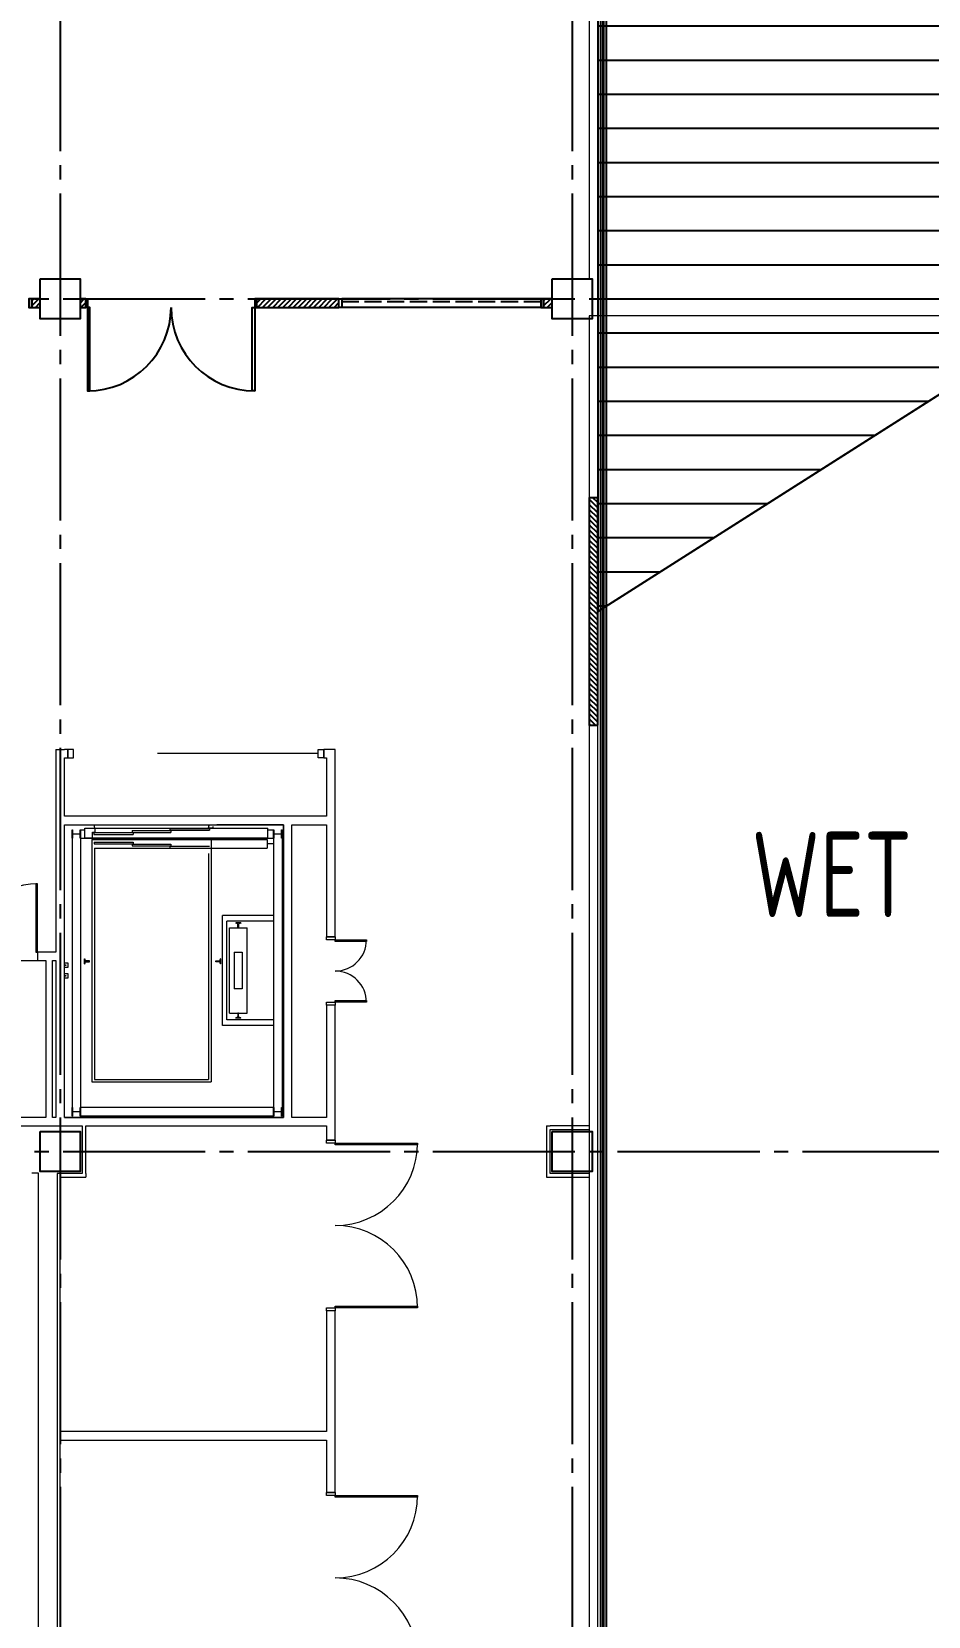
# Model space of a CAD drawing. Extents: x -18489 to 195597, y -1599 to 112111.
# Drawn here: x 850 to 2426, y 5182 to 7970 of the extents above; entities that cross this region are included whole.
import ezdxf
from ezdxf.enums import TextEntityAlignment as Align

# ---------------------------------------------------------------- set-up
doc = ezdxf.new("R2010")
doc.units = 0
doc.header["$LTSCALE"] = 100
for name, pattern in [('X-S-FAB-L10$0$COL-CEN-LIN', [3.25, 2.5, -0.25, 0.25, -0.25]), ('X-S-FAB-L10$0$HIDDEN', [0.4, 0.3, -0.1]), ('X-S-FAB-L10$0$TAI_虛線', [5.644, 2.822, -2.822])]:
    doc.linetypes.add(name, pattern=pattern)
for name, color, linetype in [('188K-SM-03-F10-ARCH-PA-Y2257103$0$K-AREA', 53, 'Continuous'), ('188K-SM-03-F10-ARCH-PA-Y2257103$0$K-AREA-細區', 53, 'Continuous'), ('188K-SM-03-F10-ARCH-PA-Y2257103$0$K-TXT', 53, 'Continuous'), ('188K-SM-03-F10-ARCH-PA-Y2257103$0$K-岩棉 2hr 7.5-單抗', 53, 'Continuous'), ('X-S-FAB-L10$0$0-DIM-TXT', 8, 'Continuous'), ('X-S-FAB-L10$0$A-WALL-EX', 8, 'Continuous'), ('X-S-FAB-L10$0$A-WALL-IN', 8, 'Continuous'), ('X-S-FAB-L10$0$BLOCK', 8, 'Continuous'), ('X-S-FAB-L10$0$CCL', 8, 'X-S-FAB-L10$0$COL-CEN-LIN'), ('X-S-FAB-L10$0$COL-S', 8, 'Continuous'), ('X-S-FAB-L10$0$DIM-SEC', 8, 'Continuous'), ('X-S-FAB-L10$0$Door', 8, 'Continuous'), ('X-S-FAB-L10$0$DW_Frame', 8, 'Continuous'), ('X-S-FAB-L10$0$L10_33_ELV', 8, 'Continuous'), ('X-S-FAB-L10$0$L10_33_SIAGE1', 8, 'Continuous'), ('X-S-FAB-L10$0$L10_33_SIAGE3', 8, 'Continuous'), ('X-S-FAB-L10$0$L10_33_STEEL2', 8, 'Continuous'), ('X-S-FAB-L10$0$PEN4', 8, 'Continuous'), ('X-S-FAB-L10$0$S-FNDN', 8, 'Continuous'), ('X-S-FAB-L10$0$S-SLAB-SHOW', 8, 'Continuous'), ('X-S-FAB-L10$0$WALL_188K_IN', 8, 'Continuous'), ('X-S-FAB-L10$0$WIN', 8, 'Continuous'), ('X-S-FAB-L10$0$WIN-S', 8, 'Continuous')]:
    doc.layers.add(name, color=color, linetype=linetype)
doc.styles.add('188K-SM-03-F10-ARCH-PA-Y2257103$0$AA-TXT', font='isocp.shx', dxfattribs={"width": 0.8, "bigfont": 'chineset.shx'})
doc.styles.add('X-S-FAB-L10$0$CHINA', font='simplex.shx', dxfattribs={"width": 0.75, "bigfont": 'chineset.shx'})
doc.styles.add('X-S-FAB-L10$0$Standard', font='', dxfattribs={"width": 0.8})
doc.styles.add('X-S-FAB-L10$0$TG_NOTE_TEXT', font='simplex.shx', dxfattribs={"width": 0.75, "bigfont": 'chineset.shx'})
doc.styles.get('X-S-FAB-L10$0$Standard').set_extended_font_data('Microsoft JhengHei')

# ---------------------------------------------------------------- blocks, each defined once
blk = doc.blocks.new('X-S-FAB-L10$0$FAB2-L05')
at = {"layer": 'X-S-FAB-L10$0$CCL'}
for p, q in [((-25260, 11005), (-25260, 0)), ((-24360, 11005), (-24360, 0)), ((-26880, 8220), (1210, 8220)), ((-26880, 6720), (1210, 6720))]:
    blk.add_line(p, q, dxfattribs=at)
at = {"layer": 'X-S-FAB-L10$0$COL-S'}
for points in [[(-25295, 8255), (-25225, 8255), (-25225, 8185), (-25295, 8185)], [(-24395, 8255), (-24325, 8255), (-24325, 8185), (-24395, 8185)], [(-25295, 6755), (-25225, 6755), (-25225, 6685), (-25295, 6685)], [(-24395, 6755), (-24325, 6755), (-24325, 6685), (-24395, 6685)]]:
    blk.add_lwpolyline(points, close=True, dxfattribs=at)
blk = doc.blocks.new('*U224')
blk.add_lwpolyline([(0, 0.5), (23.984, 0.5), (24.291, 0.09), (24.291, 0.3), (24.291, 0.818), (24.533, 0.5, 0.234256), (24.534, 0.5), (48.582, 0.5)], format="xyb")
blk = doc.blocks.new('X-S-FAB-L10$0$萬用門(22改)-REVISED[29]_1')
at = {"layer": 'X-S-FAB-L10$0$Door', "color": 4, "lineweight": 0}
for p, q in [((860, 6471), (857, 6471)), ((857, 6471), (857, 6351)), ((860, 6351), (860, 6471)), ((740, 6351), (740, 6336)), ((857, 6351), (860, 6351)), ((860, 6351), (860, 6336))]:
    blk.add_line(p, q, dxfattribs=at)
blk.add_arc((860, 6351), 120, 90, 180, dxfattribs=at)
blk = doc.blocks.new('X-S-FAB-L10$0$萬用門(22改)-REVISED[56]_1')
at = {"layer": 'X-S-FAB-L10$0$Door', "linetype": 'X-S-FAB-L10$0$TAI_虛線', "lineweight": 0}
for p, q in [((923.5, 6707.5), (913.5, 6707.5)), ((913.5, 6707.5), (913.5, 6692.5)), ((913.5, 6692.5), (923.5, 6692.5)), ((923.5, 6692.5), (923.5, 6707.5)), ((1353.5, 6700), (923.5, 6700)), ((1353.5, 6692.5), (1353.5, 6707.5)), ((1353.5, 6707.5), (1363.5, 6707.5)), ((1363.5, 6692.5), (1353.5, 6692.5)), ((1363.5, 6707.5), (1363.5, 6692.5))]:
    blk.add_line(p, q, dxfattribs=at)
blk = doc.blocks.new('X-S-FAB-L10')
at = {"layer": 'X-S-FAB-L10$0$PEN4'}
h = blk.add_hatch(dxfattribs=at)
h.set_pattern_fill('LINE', color=256, scale=480)
h.set_pattern_definition([(0, (0, 0), (0, 60), [])])
h.paths.add_polyline_path([(1835, 9035), (1835, 8965), (1765, 8965), (1765, 8303), (1845, 8303), (1845, 6950), (2640, 7455.358), (2655.168, 7465), (2688.193, 7487.708), (4298.193, 8507.708), (5125, 9035), (4285, 9035), (3515, 9035), (3515, 8965), (3445, 8965), (3445, 9035), (2675, 9035), (2675, 8965), (2605, 8965), (2605, 9035)])
at = {"layer": 'X-S-FAB-L10$0$WALL_188K_IN'}
h = blk.add_hatch(dxfattribs=at)
h.set_pattern_fill('LINE', color=256, scale=2, angle=45)
h.set_pattern_definition([(45, (766.6165, 7485), (-4.49013, 4.49013), [])])
h.paths.add_polyline_path([(850, 7485), (865, 7485), (865, 7500), (850, 7500)])
h = blk.add_hatch(dxfattribs=at)
h.set_pattern_fill('LINE', color=256, scale=2, angle=45)
h.set_pattern_definition([(45, (846.6165, 7485), (-4.49013, 4.49013), [])])
h.paths.add_polyline_path([(935, 7485), (945, 7485), (945, 7500), (935, 7500)])
h = blk.add_hatch(dxfattribs=at)
h.set_pattern_fill('LINE', color=256, scale=2, angle=45)
h.set_pattern_definition([(45, (1291.6165, 7485), (-4.49013, 4.49013), [])])
h.paths.add_polyline_path([(1245, 7485), (1390, 7485), (1390, 7500), (1245, 7500)])
h = blk.add_hatch(dxfattribs=at)
h.set_pattern_fill('LINE', color=256, scale=2, angle=45)
h.set_pattern_definition([(45, (1666.6165, 7485), (-4.49013, 4.49013), [])])
h.paths.add_polyline_path([(1750, 7485), (1765, 7485), (1765, 7500), (1750, 7500)])
h = blk.add_hatch(dxfattribs=at)
h.set_pattern_fill('LINE', color=256, scale=2, angle=135)
h.set_pattern_definition([(135, (1845, 7051.6165), (-4.49013, -4.49013), [])])
h.paths.add_polyline_path([(1845, 6750), (1845, 7150), (1830, 7150), (1830, 6750)])
for p, q in [((945, 7500), (945, 7485)), ((1245, 7500), (1245, 7485))]:
    blk.add_line(p, q)
for points in [[(948, 7485), (948, 7338), (952.375, 7338), (952.375, 7485)], [(1242, 7485), (1242, 7338), (1237.625, 7338), (1237.625, 7485)]]:
    blk.add_lwpolyline(points, close=True)
for centre, start, end in [((948, 7485), 270, 0), ((1242, 7485), 180, 270)]:
    blk.add_arc(centre, 147, start, end)
at = {"layer": 'DefPoints'}
blk.add_lwpolyline([(1835, 9035), (1835, 8965), (1765, 8965), (1765, 8303), (1845, 8303), (1845, 6950), (2640, 7455.358), (2655.168, 7465), (2688.193, 7487.708), (4298.193, 8507.708), (5125, 9035), (4285, 9035), (3515, 9035), (3515, 8965), (3445, 8965), (3445, 9035), (2675, 9035), (2675, 8965), (2605, 8965), (2605, 9035)], close=True, dxfattribs=at)
at = {"layer": 'X-S-FAB-L10$0$A-WALL-EX', "lineweight": 0, "flags": 128}
for points in [[(861.95, 5961.95), (849.95, 5961.95)], [(861.95, 3050.05), (861.95, 5961.95)]]:
    blk.add_lwpolyline(points, dxfattribs=at)
at = {"layer": 'X-S-FAB-L10$0$A-WALL-IN', "lineweight": 0}
for p, q in [((1845, 7150), (1830, 7150)), ((1845, 6750), (1830, 6750)), ((913.5, 6692.5), (913.5, 6707.5)), ((1363.5, 6692.5), (1363.5, 6707.5)), ((1383.5, 6707.5), (1368.5, 6707.5)), ((1368.5, 6692.5), (1368.5, 6590)), ((1383.5, 6377.5), (1383.5, 6707.5)), ((1368.5, 6575), (1368.5, 6377.5)), ((1383.5, 6377.5), (1368.5, 6377.5)), ((860, 6351), (860, 6336)), ((1383.5, 6257.5), (1368.5, 6257.5)), ((1368.5, 6257.5), (1368.5, 6060)), ((1383.5, 6020), (1383.5, 6257.5)), ((1368.5, 6045), (1368.5, 6020)), ((1383.5, 6020), (1368.5, 6020)), ((1383.5, 5720), (1368.5, 5720)), ((1368.5, 5720), (1368.5, 5507.5)), ((1383.5, 5400), (1383.5, 5720)), ((1368.5, 5492.5), (1368.5, 5400)), ((1383.5, 5400), (1368.5, 5400))]:
    blk.add_line(p, q, dxfattribs=at)
at = {"layer": 'X-S-FAB-L10$0$A-WALL-IN', "lineweight": 0, "flags": 128}
for points in [[(1845, 7150), (1845, 8303)], [(1830, 8195), (1830, 7535)], [(1830, 7455), (1830, 7150)], [(1830, 6750), (1830, 6045)], [(1845, 2500), (1845, 6750)], [(892.5, 6707.5), (907.5, 6707.5)], [(892.5, 6707.5), (892.5, 6351)], [(913.5, 6707.5), (907.5, 6707.5)], [(907.5, 6590), (907.5, 6692.5)], [(907.5, 6692.5), (913.5, 6692.5)], [(1368.5, 6707.5), (1363.5, 6707.5)], [(1363.5, 6692.5), (1368.5, 6692.5)], [(1368.5, 6590), (907.5, 6590)], [(907.5, 6060), (907.5, 6575)], [(907.5, 6575), (1292.5, 6575)], [(1292.5, 6575), (1292.5, 6060)], [(1307.5, 6575), (1368.5, 6575)], [(1307.5, 6060), (1307.5, 6575)], [(892.5, 6351), (860, 6351)], [(860, 6336), (875, 6336)], [(875, 6336), (875, 6060)], [(886.25, 6336), (892.5, 6336)], [(886.25, 6060), (886.25, 6336)], [(892.5, 6336), (892.5, 6060)], [(875, 6060), (162.5, 6060)], [(892.5, 6060), (886.25, 6060)], [(1292.5, 6060), (907.5, 6060)], [(1368.5, 6060), (1307.5, 6060)], [(-11.25, 6045), (938.5, 6045)], [(938.5, 6045), (938.5, 5961.5)], [(945, 6045), (1368.5, 6045)], [(945, 5961.5), (945, 6045)], [(1755, 6045), (1761.5, 6045)], [(1755, 6045), (1755, 5961.5)], [(1830, 6045), (1761.5, 6045)], [(1761.5, 5961.5), (1761.5, 6038.5)], [(1761.5, 6038.5), (1830, 6038.5)], [(1830, 6038.5), (1830, 6035)], [(895, 5961.5), (895, 5955)], [(938.5, 5961.5), (895, 5961.5)], [(895, 5955), (895, 4545)], [(900, 5507.5), (900, 5955)], [(900, 5955), (945, 5955)], [(945, 5961.5), (945, 5955)], [(1755, 5961.5), (1755, 5955)], [(1755, 5955), (1830, 5955)], [(1830, 5961.5), (1761.5, 5961.5)], [(1830, 5965), (1830, 5961.5)], [(1830, 5955), (1830, 4545)], [(1368.5, 5507.5), (900, 5507.5)], [(900, 5492.5), (1368.5, 5492.5)], [(900, 4550), (900, 5492.5)]]:
    blk.add_lwpolyline(points, dxfattribs=at)
at = {"layer": 'X-S-FAB-L10$0$COL-S'}
for p, q in [((865, 7535), (935, 7535)), ((865, 7465), (865, 7535)), ((935, 7535), (935, 7465)), ((1765, 7535), (1835, 7535)), ((1765, 7465), (1765, 7535)), ((1835, 7535), (1835, 7465)), ((935, 7465), (865, 7465)), ((1835, 7465), (1765, 7465)), ((865, 6035), (935, 6035)), ((865, 5965), (865, 6035)), ((935, 6035), (935, 5965)), ((1765, 6035), (1835, 6035)), ((1765, 5965), (1765, 6035)), ((1835, 6035), (1835, 5965)), ((935, 5965), (865, 5965)), ((1835, 5965), (1765, 5965))]:
    blk.add_line(p, q, dxfattribs=at)
at = {"layer": 'X-S-FAB-L10$0$Door', "lineweight": 0}
for p, q in [((1368.5, 6372.5), (1368.5, 6377.5)), ((1368.5, 6377.5), (1383.5, 6377.5)), ((1383.5, 6372.5), (1368.5, 6372.5)), ((1383.5, 6377.5), (1383.5, 6372.5)), ((1383.5, 6372.5), (1438.5, 6372.5)), ((1383.5, 6369.5), (1383.5, 6372.5)), ((1438.5, 6369.5), (1383.5, 6369.5)), ((1438.5, 6372.5), (1438.5, 6369.5)), ((1368.5, 6257.5), (1368.5, 6262.5)), ((1368.5, 6262.5), (1383.5, 6262.5)), ((1383.5, 6257.5), (1368.5, 6257.5)), ((1383.5, 6265.5), (1438.5, 6265.5)), ((1383.5, 6262.5), (1383.5, 6265.5)), ((1438.5, 6262.5), (1383.5, 6262.5)), ((1383.5, 6262.5), (1383.5, 6257.5)), ((1438.5, 6265.5), (1438.5, 6262.5)), ((1368.5, 6015), (1368.5, 6020)), ((1368.5, 6020), (1383.5, 6020)), ((1383.5, 6015), (1368.5, 6015)), ((1383.5, 6020), (1383.5, 6015)), ((1383.5, 6015), (1528.5, 6015)), ((1383.5, 6012), (1383.5, 6015)), ((1528.5, 6012), (1383.5, 6012)), ((1528.5, 6015), (1528.5, 6012)), ((1368.5, 5720), (1368.5, 5725)), ((1368.5, 5725), (1383.5, 5725)), ((1383.5, 5720), (1368.5, 5720)), ((1383.5, 5728), (1528.5, 5728)), ((1383.5, 5725), (1383.5, 5728)), ((1528.5, 5725), (1383.5, 5725)), ((1383.5, 5725), (1383.5, 5720)), ((1528.5, 5728), (1528.5, 5725)), ((1368.5, 5395), (1368.5, 5400)), ((1368.5, 5400), (1383.5, 5400)), ((1383.5, 5395), (1368.5, 5395)), ((1383.5, 5400), (1383.5, 5395)), ((1383.5, 5395), (1528.5, 5395)), ((1383.5, 5392), (1383.5, 5395)), ((1528.5, 5392), (1383.5, 5392)), ((1528.5, 5395), (1528.5, 5392))]:
    blk.add_line(p, q, dxfattribs=at)
for centre, radius, start, end in [((1383.5, 6372.5), 55, 270, 0), ((1383.5, 6262.5), 55, 0, 90), ((1383.5, 6015), 145, 270, 0), ((1383.5, 5725), 145, 0, 90), ((1383.5, 5395), 145, 270, 0), ((1383.5, 5105), 145, 0, 90)]:
    blk.add_arc(centre, radius, start, end, dxfattribs=at)
at = {"layer": 'X-S-FAB-L10$0$DW_Frame'}
for points in [[(945, 7500), (948, 7500), (948, 7485), (945, 7485)], [(1245, 7500), (1242, 7500), (1242, 7485), (1245, 7485)]]:
    blk.add_lwpolyline(points, dxfattribs=at)
at = {"layer": 'X-S-FAB-L10$0$L10_33_ELV', "lineweight": 0}
for p, q in [((921, 6566), (921, 6062.5)), ((936, 6566), (943.5, 6566)), ((936, 6566), (936, 6062.5)), ((936, 6551), (1275, 6551)), ((943.5, 6568.9), (1265.002, 6568.9)), ((943.5, 6552), (943.5, 6568.9)), ((943.5, 6552), (1265.002, 6552)), ((956.8, 6561.7), (960.8, 6561.7)), ((956.8, 6552), (956.8, 6561.7)), ((957, 6561.5), (961, 6561.5)), ((957, 6552), (957, 6561.5)), ((959, 6561), (1028.32, 6561)), ((959, 6561), (959, 6557.8)), ((959, 6557.8), (1028.32, 6557.8)), ((960.8, 6568.883), (959.844, 6575)), ((960.8, 6568.883), (959.844, 6575)), ((961, 6568.9), (960.046, 6575)), ((961, 6568.9), (960.046, 6575)), ((960.8, 6568.883), (960.8, 6565.4)), ((960.8, 6568.883), (960.8, 6561.7)), ((961, 6568.9), (961.005, 6568.9)), ((961, 6568.9), (961, 6565.2)), ((961, 6568.9), (961, 6561.5)), ((1026.32, 6564.7), (1094.819, 6564.7)), ((1026.32, 6564.7), (1026.32, 6561.5)), ((1026.32, 6561.5), (1094.819, 6561.5)), ((1028.32, 6561), (1028.32, 6557.8)), ((1092.819, 6568.4), (1092.819, 6565.2)), ((1092.819, 6568.4), (1162.505, 6568.4)), ((1092.819, 6565.2), (1162.505, 6565.2)), ((1094.819, 6564.7), (1094.819, 6561.5)), ((1161, 6568.9), (1161.954, 6575)), ((1161, 6568.9), (1161.954, 6575)), ((1161, 6568.9), (1161.005, 6568.9)), ((1168.5, 6568.9), (1161, 6568.9)), ((1168.5, 6568.9), (1161, 6568.9)), ((1161.238, 6569.1), (1162.159, 6575)), ((1161.238, 6569.1), (1162.159, 6575)), ((1168.3, 6569.1), (1161.238, 6569.1)), ((1168.3, 6569.1), (1161.238, 6569.1)), ((1162.505, 6568.4), (1162.505, 6565.2)), ((1168.3, 6571.9), (1168.3, 6569.1)), ((1168.3, 6571.9), (1168.5, 6571.9)), ((1168.3, 6571.7), (1168.3, 6569.1)), ((1168.5, 6571.9), (1168.5, 6568.9)), ((1168.5, 6571.7), (1168.5, 6568.9)), ((1265.002, 6552), (1265.002, 6568.9)), ((1265.002, 6566), (1275, 6566)), ((1275, 6566), (1275, 6062.5)), ((1290, 6566), (1290, 6062.5)), ((955.5, 6549), (1263.802, 6549)), ((955.5, 6549), (955.5, 6122.5)), ((959.5, 6544.5), (1028.32, 6544.5)), ((959.5, 6544.5), (959.5, 6541.3)), ((959.5, 6541.3), (1028.32, 6541.3)), ((960.5, 6533.4), (1263.802, 6533.4)), ((960.5, 6533.4), (960.5, 6126.9)), ((1026.32, 6540.8), (1094.819, 6540.8)), ((1026.32, 6540.8), (1026.32, 6537.6)), ((1026.32, 6537.6), (1094.819, 6537.6)), ((1028.32, 6544.5), (1028.32, 6541.3)), ((1092.819, 6537.1), (1092.819, 6533.9)), ((1092.819, 6537.1), (1162.505, 6537.1)), ((1092.819, 6533.9), (1162.505, 6533.9)), ((1094.819, 6540.8), (1094.819, 6537.6)), ((1160.505, 6524.4), (1160.505, 6126.9)), ((1165.505, 6549), (1165.505, 6122.5)), ((1263.802, 6549), (1263.807, 6549)), ((1263.802, 6549), (1263.807, 6549)), ((1263.802, 6549), (1263.802, 6533.4)), ((1275, 6541), (1263.802, 6541)), ((1185.5, 6221.5), (1185.5, 6415.5)), ((1275, 6415.5), (1185.5, 6415.5)), ((1193, 6231.5), (1193, 6405.5)), ((1275, 6405.5), (1193, 6405.5)), ((1197.5, 6243.5), (1197.5, 6393.5)), ((1197.5, 6393.5), (1228.5, 6393.5)), ((1208.55, 6402.4), (1208.55, 6401.65)), ((1217.45, 6402.4), (1208.55, 6402.4)), ((1212.15, 6400.72), (1208.55, 6401.65)), ((1212.2, 6399.35), (1212.225, 6399.35)), ((1212.2, 6399.35), (1212.225, 6399.35)), ((1212.2, 6393.5), (1212.2, 6399.35)), ((1213.8, 6393.5), (1212.2, 6393.5)), ((1212.525, 6400.236), (1212.525, 6399.65)), ((1213.475, 6400.236), (1213.475, 6399.65)), ((1213.8, 6399.35), (1213.775, 6399.35)), ((1213.8, 6399.35), (1213.775, 6399.35)), ((1213.8, 6399.35), (1213.8, 6393.5)), ((1217.45, 6401.65), (1213.85, 6400.72)), ((1217.45, 6402.4), (1217.45, 6401.65)), ((1228.5, 6243.5), (1228.5, 6393.5)), ((942.6, 6330.05), (942.6, 6338.95)), ((942.6, 6338.95), (943.35, 6338.95)), ((942.6, 6330.05), (943.35, 6330.05)), ((944.28, 6335.35), (943.35, 6338.95)), ((943.35, 6330.05), (944.28, 6333.65)), ((944.5, 6334.5), (944.505, 6334.5)), ((944.5, 6334.5), (944.505, 6334.5)), ((944.764, 6334.975), (945.35, 6334.975)), ((944.764, 6334.025), (945.35, 6334.025)), ((951.5, 6335.3), (945.65, 6335.3)), ((945.65, 6335.3), (945.65, 6335.275)), ((945.65, 6335.3), (945.65, 6335.275)), ((945.65, 6333.7), (945.65, 6333.725)), ((945.65, 6333.7), (945.65, 6333.725)), ((945.65, 6333.7), (951.5, 6333.7)), ((951.5, 6333.7), (951.5, 6335.3)), ((1173.5, 6335.3), (1179.35, 6335.3)), ((1173.5, 6333.7), (1173.5, 6335.3)), ((1179.35, 6333.7), (1173.5, 6333.7)), ((1179.35, 6335.3), (1179.35, 6335.275)), ((1179.35, 6335.3), (1179.35, 6335.275)), ((1179.35, 6333.7), (1179.35, 6333.725)), ((1179.35, 6333.7), (1179.35, 6333.725)), ((1180.236, 6334.975), (1179.65, 6334.975)), ((1180.236, 6334.025), (1179.65, 6334.025)), ((1180.72, 6335.35), (1181.65, 6338.95)), ((1181.65, 6330.05), (1180.72, 6333.65)), ((1182.4, 6338.95), (1181.65, 6338.95)), ((1182.4, 6330.05), (1181.65, 6330.05)), ((1182.4, 6330.05), (1182.4, 6338.95)), ((1205.85, 6350.5), (1205.85, 6286.5)), ((1205.85, 6350.5), (1220.15, 6350.5)), ((1213, 6350.5), (1213.005, 6350.5)), ((1220.15, 6350.5), (1220.15, 6286.5)), ((1220.15, 6286.5), (1205.85, 6286.5)), ((1275, 6221.5), (1185.5, 6221.5)), ((1275, 6231.5), (1193, 6231.5)), ((1197.5, 6243.5), (1228.5, 6243.5)), ((1206.5, 6243.5), (1224.5, 6243.5)), ((1212.15, 6236.28), (1208.55, 6235.35)), ((1208.55, 6234.6), (1208.55, 6235.35)), ((1217.45, 6234.6), (1208.55, 6234.6)), ((1212.2, 6243.5), (1212.2, 6237.65)), ((1213.8, 6243.5), (1212.2, 6243.5)), ((1212.2, 6237.65), (1212.225, 6237.65)), ((1212.2, 6237.65), (1212.225, 6237.65)), ((1212.525, 6236.764), (1212.525, 6237.35)), ((1213.475, 6236.764), (1213.475, 6237.35)), ((1213.8, 6237.65), (1213.775, 6237.65)), ((1213.8, 6237.65), (1213.775, 6237.65)), ((1213.8, 6237.65), (1213.8, 6243.5)), ((1217.45, 6235.35), (1213.85, 6236.28)), ((1217.45, 6234.6), (1217.45, 6235.35)), ((955.5, 6122.5), (1165.505, 6122.5)), ((960.5, 6126.9), (1160.505, 6126.9)), ((1275, 6077.5), (936, 6077.5)), ((1275, 6062.5), (936, 6062.5))]:
    blk.add_line(p, q, dxfattribs=at)
for centre, radius, start, end in [((1212.025, 6400.236), 0.5, 0, 75.510237), ((1212.225, 6399.65), 0.3, 270, 0), ((1213.975, 6400.236), 0.5, 104.489763, 180), ((1213.775, 6399.65), 0.3, 180, 270), ((944.764, 6335.475), 0.5, 194.489763, 270), ((944.764, 6333.525), 0.5, 90, 165.510237), ((945.35, 6335.275), 0.3, 270, 0), ((945.35, 6333.725), 0.3, 0, 90), ((1179.65, 6335.275), 0.3, 180, 270), ((1179.65, 6333.725), 0.3, 90, 180), ((1180.236, 6335.475), 0.5, 270, 345.510237), ((1180.236, 6333.525), 0.5, 14.489763, 90), ((1212.025, 6236.764), 0.5, 284.489763, 0), ((1212.025, 6236.764), 0.5, 284.489763, 0), ((1212.225, 6237.35), 0.3, 0, 90), ((1213.775, 6237.35), 0.3, 90, 180), ((1213.975, 6236.764), 0.5, 180, 255.510237), ((1213.975, 6236.764), 0.5, 180, 255.510237)]:
    blk.add_arc(centre, radius, start, end, dxfattribs=at)
at = {"layer": 'X-S-FAB-L10$0$L10_33_SIAGE1', "lineweight": 0}
for p, q in [((907.5, 6332), (907.5, 6575)), ((907.5, 6575), (946.5, 6575)), ((1292.5, 6575), (1175.505, 6575)), ((1292.5, 6060), (1292.5, 6575)), ((907.5, 6060), (907.5, 6305)), ((907.5, 6060), (1292.5, 6060))]:
    blk.add_line(p, q, dxfattribs=at)
at = {"layer": 'X-S-FAB-L10$0$L10_33_SIAGE3', "lineweight": 0, "flags": 128}
for points in [[(907.5, 6332), (913.5, 6332), (913.5, 6323.8), (907.5, 6323.8)], [(907.5, 6313.2), (913.5, 6313.2), (913.5, 6305), (907.5, 6305)]]:
    blk.add_lwpolyline(points, dxfattribs=at)
at = {"layer": 'X-S-FAB-L10$0$L10_33_STEEL2', "lineweight": 0, "flags": 128}
for points in [[(936, 6566), (936, 6551), (935.16, 6551), (935.16, 6557.45, 0.41421356), (934.38, 6558.23), (922.62, 6558.23, 0.41421356), (921.84, 6557.45), (921.84, 6551), (921, 6551), (921, 6566), (921.84, 6566), (921.84, 6559.55, 0.41421356), (922.62, 6558.77), (934.38, 6558.77, 0.41421356), (935.16, 6559.55), (935.16, 6566)], [(1290, 6566), (1290, 6551), (1289.16, 6551), (1289.16, 6557.45, 0.41421356), (1288.38, 6558.23), (1276.62, 6558.23, 0.41421356), (1275.84, 6557.45), (1275.84, 6551), (1275, 6551), (1275, 6566), (1275.84, 6566), (1275.84, 6559.55, 0.41421356), (1276.62, 6558.77), (1288.38, 6558.77, 0.41421356), (1289.16, 6559.55), (1289.16, 6566)], [(936, 6077.5), (936, 6062.5), (935.16, 6062.5), (935.16, 6068.95, 0.41421356), (934.38, 6069.73), (922.62, 6069.73, 0.41421356), (921.84, 6068.95), (921.84, 6062.5), (921, 6062.5), (921, 6077.5), (921.84, 6077.5), (921.84, 6071.05, 0.41421356), (922.62, 6070.27), (934.38, 6070.27, 0.41421356), (935.16, 6071.05), (935.16, 6077.5)], [(1290, 6077.5), (1290, 6062.5), (1289.16, 6062.5), (1289.16, 6068.95, 0.41421356), (1288.38, 6069.73), (1276.62, 6069.73, 0.41421356), (1275.84, 6068.95), (1275.84, 6062.5), (1275, 6062.5), (1275, 6077.5), (1275.84, 6077.5), (1275.84, 6071.05, 0.41421356), (1276.62, 6070.27), (1288.38, 6070.27, 0.41421356), (1289.16, 6071.05), (1289.16, 6077.5)]]:
    blk.add_lwpolyline(points, format="xyb", close=True, dxfattribs=at)
for points in [[(907.5, 6328.5), (910, 6328.5), (910, 6327.3), (907.5, 6327.3)], [(907.5, 6309.7), (910, 6309.7), (910, 6308.5), (907.5, 6308.5)]]:
    blk.add_lwpolyline(points, dxfattribs=at)
at = {"layer": 'X-S-FAB-L10$0$S-FNDN', "lineweight": 0, "flags": 128}
blk.add_lwpolyline([(4350, 7470), (1830, 7470), (1830, 1500), (1812.5, 1500), (1812.5, -55), (9330, -55), (9330, 7470)], close=True, dxfattribs=at)
at = {"layer": 'X-S-FAB-L10$0$S-SLAB-SHOW', "lineweight": 0, "flags": 128}
blk.add_lwpolyline([(612.5, 6336), (875, 6336), (875, 6060), (638.5, 6060), (638.5, 6188), (648.5, 6188), (648.5, 6208), (612.5, 6208)], close=True, dxfattribs=at)
at = {"layer": 'X-S-FAB-L10$0$WALL_188K_IN'}
for points in [[(850, 7485), (865, 7485), (865, 7500), (850, 7500)], [(935, 7485), (945, 7485), (945, 7500), (935, 7500)], [(1245, 7485), (1390, 7485), (1390, 7500), (1245, 7500)], [(1750, 7485), (1765, 7485), (1765, 7500), (1750, 7500)], [(1845, 6750), (1845, 7150), (1830, 7150), (1830, 6750)]]:
    blk.add_lwpolyline(points, close=True, dxfattribs=at)
at = {"layer": 'X-S-FAB-L10$0$WIN'}
for points in [[(1745, 7500), (1395, 7500)], [(1745, 7485), (1395, 7485)]]:
    blk.add_lwpolyline(points, dxfattribs=at)
at = {"layer": 'X-S-FAB-L10$0$WIN-S'}
for points in [[(850, 7500), (845, 7500), (845, 7485), (850, 7485)], [(1390, 7500), (1395, 7500), (1395, 7485), (1390, 7485)], [(1750, 7500), (1745, 7500), (1745, 7485), (1750, 7485)]]:
    blk.add_lwpolyline(points, close=True, dxfattribs=at)
at = {"layer": 'X-S-FAB-L10$0$WIN-S', "linetype": 'X-S-FAB-L10$0$HIDDEN'}
blk.add_lwpolyline([(1395, 7495), (1745, 7495)], dxfattribs=at)
at = {"layer": 'X-S-FAB-L10$0$BLOCK'}
blk.add_blockref('X-S-FAB-L10$0$FAB2-L05', (26160, -720), dxfattribs=at)
at = {"layer": 'X-S-FAB-L10$0$DIM-SEC', "xscale": 79.99999999999999, "yscale": 79.99999999999999, "zscale": 79.99999999999999, "rotation": 32.44292480524702}
blk.add_blockref('*U224', (1866.458, 6916.243), dxfattribs=at)
at = {"layer": 'X-S-FAB-L10$0$Door', "linetype": 'X-S-FAB-L10$0$TAI_虛線', "lineweight": 0}
blk.add_blockref('X-S-FAB-L10$0$萬用門(22改)-REVISED[56]_1', (0, 0), dxfattribs=at)
at = {"layer": 'X-S-FAB-L10$0$Door', "lineweight": 0}
blk.add_blockref('X-S-FAB-L10$0$萬用門(22改)-REVISED[29]_1', (0, 0), dxfattribs=at)
at = {"style": 'X-S-FAB-L10$0$TG_NOTE_TEXT', "width": 0.5, "flags": 1}
for p in [(7463.301, 9020), (18268.251, 8649), (11197.77, 4800.167), (16485.801, 4800.167), (25420.27, 2635), (13360, 320.001, 0), (7463.301, -33.333)]:
    blk.add_attdef('WH', text='', height=20, dxfattribs=at).set_placement(p, align=Align.BOTTOM_LEFT)
at = {"width": 0.5}
for style, p in [('X-S-FAB-L10$0$TG_NOTE_TEXT', (7585, 9020)), ('X-S-FAB-L10$0$TG_NOTE_TEXT', (18389.95, 8649)), ('X-S-FAB-L10$0$TG_NOTE_TEXT', (11117.5, 4813.5)), ('X-S-FAB-L10$0$TG_NOTE_TEXT', (16607.5, 4813.5)), ('X-S-FAB-L10$0$TG_NOTE_TEXT', (25350, 2635)), ('X-S-FAB-L10$0$Standard', (13129.375, 325.001, 0)), ('X-S-FAB-L10$0$TG_NOTE_TEXT', (7585, -20))]:
    blk.add_attdef('DESC', text='', height=10, dxfattribs=dict(at, style=style)).set_placement(p, align=Align.BOTTOM_LEFT)
for tag, style, p in [('TYPE', 'X-S-FAB-L10$0$TG_NOTE_TEXT', (7619.286, 9020)), ('NO', 'X-S-FAB-L10$0$TG_NOTE_TEXT', (7650.095, 9020)), ('TYPE', 'X-S-FAB-L10$0$TG_NOTE_TEXT', (18424.236, 8649)), ('NO', 'X-S-FAB-L10$0$TG_NOTE_TEXT', (18455.045, 8649)), ('NO', 'X-S-FAB-L10$0$TG_NOTE_TEXT', (11088.595, 4813.5)), ('TYPE', 'X-S-FAB-L10$0$TG_NOTE_TEXT', (11151.786, 4813.5)), ('TYPE', 'X-S-FAB-L10$0$TG_NOTE_TEXT', (16641.786, 4813.5)), ('NO', 'X-S-FAB-L10$0$TG_NOTE_TEXT', (16672.595, 4813.5)), ('NO', 'X-S-FAB-L10$0$TG_NOTE_TEXT', (25313, 2635)), ('TYPE', 'X-S-FAB-L10$0$TG_NOTE_TEXT', (25350, 2635)), ('NO', 'X-S-FAB-L10$0$Standard', (13100, 320.001, 0)), ('TYPE', 'X-S-FAB-L10$0$Standard', (13129.375, 320.001, 0)), ('TYPE', 'X-S-FAB-L10$0$TG_NOTE_TEXT', (7619.286, -20)), ('NO', 'X-S-FAB-L10$0$TG_NOTE_TEXT', (7650.095, -20))]:
    blk.add_attdef(tag, text='', height=10, dxfattribs=dict(at, style=style)).set_placement(p, align=Align.BOTTOM_RIGHT)
at = {"style": 'X-S-FAB-L10$0$TG_NOTE_TEXT', "width": 0.5, "flags": 1}
for rotation, p in [(180, (43, 7480)), (180, (943, 7480)), (90, (24310, 3717.77)), (270, (17080, 1711.699))]:
    blk.add_attdef('WH', text='', height=20, rotation=rotation, dxfattribs=at).set_placement(p, align=Align.BOTTOM_LEFT)
at = {"width": 0.5}
for rotation, style, p in [(180, 'X-S-FAB-L10$0$Standard', (317.625, 7480)), (180, 'X-S-FAB-L10$0$Standard', (1217.625, 7480)), (90, 'X-S-FAB-L10$0$TG_NOTE_TEXT', (24310, 3647.5)), (270, 'X-S-FAB-L10$0$TG_NOTE_TEXT', (17080, 1605))]:
    blk.add_attdef('DESC', text='', height=10, rotation=rotation, dxfattribs=dict(at, style=style)).set_placement(p, align=Align.BOTTOM_LEFT)
for tag, rotation, style, p in [('TYPE', 180, 'X-S-FAB-L10$0$Standard', (317.625, 7480)), ('NO', 180, 'X-S-FAB-L10$0$Standard', (347, 7480)), ('TYPE', 180, 'X-S-FAB-L10$0$Standard', (1217.625, 7480)), ('NO', 180, 'X-S-FAB-L10$0$Standard', (1247, 7480)), ('TYPE', 90, 'X-S-FAB-L10$0$TG_NOTE_TEXT', (24310, 3647.5)), ('NO', 90, 'X-S-FAB-L10$0$TG_NOTE_TEXT', (24310, 3610.5)), ('TYPE', 270, 'X-S-FAB-L10$0$TG_NOTE_TEXT', (17080, 1605)), ('NO', 270, 'X-S-FAB-L10$0$TG_NOTE_TEXT', (17080, 1573))]:
    blk.add_attdef(tag, text='', height=10, rotation=rotation, dxfattribs=dict(at, style=style)).set_placement(p, align=Align.BOTTOM_RIGHT)
at = {"layer": 'X-S-FAB-L10$0$0-DIM-TXT', "style": 'X-S-FAB-L10$0$CHINA', "width": 0.75}
for p in [(667.414, 7855.1, -2689.4), (22627.353, 6728.814), (25644.722, 6728.814), (24778.787, 5569.051), (1118.252, 4980), (417.801, 4594.623), (23874.84, 4355), (22927.43, 4330.122), (23749.869, 3901.367), (417.801, 3765.236), (1118.252, 3730), (417.801, 3115.79), (536.882, 2227.832), (16908.994, 1782.652), (888.445, 880.466), (16977.43, 750), (18878.841, 750), (25641.221, 553.233), (21364.03, 526.894)]:
    blk.add_attdef('HIG', text='', height=80, dxfattribs=at).set_placement(p, align=Align.MIDDLE_LEFT)
blk = doc.blocks.new('188K-SM-03-F10-ARCH-PA-Y2257103')
at = {"layer": '188K-SM-03-F10-ARCH-PA-Y2257103$0$K-AREA', "const_width": 3, "elevation": 0}
blk.add_lwpolyline([(14160, 315), (1855, 315), (1855, 8313), (1775, 8313), (1775, 8630)], dxfattribs=at)
at = {"layer": '188K-SM-03-F10-ARCH-PA-Y2257103$0$K-AREA-細區', "const_width": 5, "elevation": 0}
blk.add_lwpolyline([(1775, 8630), (2591.8, 8630), (2591.8, 8545), (2681.8, 8545), (2681.8, 8630), (2709, 8630), (2709, 3479.7), (1855, 3479.7), (1855, 8313), (1775, 8313), (1775, 8630)], dxfattribs=at)
at = {"layer": '188K-SM-03-F10-ARCH-PA-Y2257103$0$K-岩棉 2hr 7.5-單抗'}
for p, q in [((1850, 8308, 0), (1850, 310)), ((1860, 8318, 0), (1860, 310, 0))]:
    blk.add_line(p, q, dxfattribs=at)
at = {"layer": '188K-SM-03-F10-ARCH-PA-Y2257103$0$K-TXT', "style": '188K-SM-03-F10-ARCH-PA-Y2257103$0$AA-TXT', "width": 0.8}
blk.add_text('WET', height=150, dxfattribs=at).set_placement((2256.6, 6487.5), align=Align.MIDDLE_CENTER)

msp = doc.modelspace()

# ---------------------------------------------------------------- block references
for name in ['X-S-FAB-L10', '188K-SM-03-F10-ARCH-PA-Y2257103']:
    msp.add_blockref(name, (0, 0))

doc.saveas('drawing.dxf')
